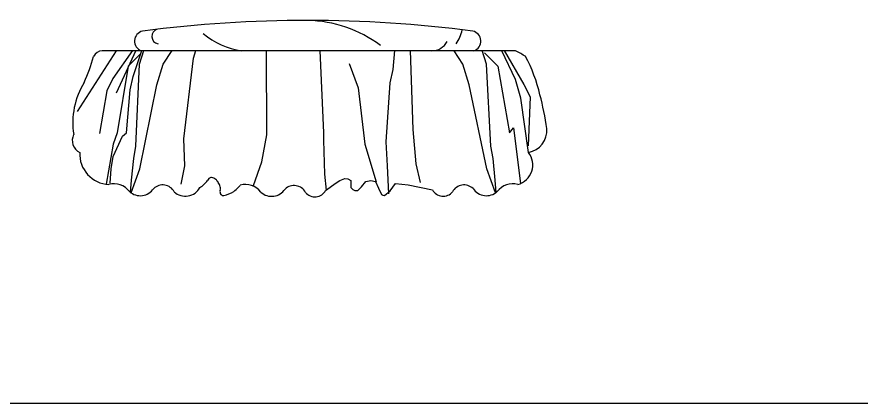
# Model space of a CAD drawing. Header units: millimetres. Extents: x 6388 to 59789, y -18725 to 8137.
# Drawn here: x 38967 to 41991, y -14665 to -13283 of the extents above; entities that cross this region are included whole.
import ezdxf

# ---------------------------------------------------------------- set-up
doc = ezdxf.new("R2010")
doc.units = ezdxf.units.MM
doc.layers.add('www.cad-blocks.net', color=7, linetype='Continuous')

# ---------------------------------------------------------------- blocks, each defined once
blk = doc.blocks.new('A$C20045B73')
for p, q in [((154.5, 522.3), (15.3, 304.7)), ((1585.7, 522.6), (105.2, 522.6)), ((213.1, 524.1), (143.4, 423)), ((225.3, 524.1), (154.5, 371.5)), ((216.2, 430.3), (246.2, 524.1)), ((238.3, 474.5), (253.6, 524.1)), ((322.9, 474.5), (354.9, 524.1)), ((432.1, 496.5), (440, 524.1)), ((694.9, 222), (693.5, 524.1)), ((884.3, 524.1), (898.2, 229.4)), ((1147.1, 456.1), (1153.6, 524.1)), ((1218.4, 240.4), (1209.6, 524.1)), ((1396.9, 474.5), (1365.9, 522.6)), ((1481.6, 474.5), (1466.3, 524.1)), ((1474.2, 514.9), (1522.1, 467.1)), ((1586, 419.8), (1536.8, 522.3)), ((1544.5, 524.1), (1615.5, 401.4)), ((242.1, 511.5), (197.8, 467.1)), ((396.7, 207.3), (432.1, 496.5)), ((197.8, 467.1), (158.7, 229.4)), ((224.9, 181.6), (238.3, 474.5)), ((300.8, 400.9), (322.9, 474.5)), ((989.7, 477.6), (1021.9, 389.9)), ((1136, 408.3), (1147.1, 456.1)), ((1419, 400.9), (1396.9, 474.5)), ((1497.7, 181.6), (1481.6, 474.5)), ((1522.1, 467.1), (1564, 229.4)), ((205.1, 382.5), (216.2, 430.3)), ((143.4, 423), (121.3, 378.9)), ((239.7, 99.8), (300.8, 400.9)), ((1122.7, 196.3), (1136, 408.3)), ((1483, 99.8), (1419, 400.9)), ((1604.4, 353.6), (1586, 419.8)), ((1615.5, 401.4), (1637.6, 357.3)), ((121.3, 378.9), (94.8, 226.7)), ((191.8, 229.4), (205.1, 382.5)), ((1021.9, 389.9), (1045.4, 188.9)), ((1632.2, 158.9), (1604.4, 353.6)), ((1637.6, 357.3), (1630.4, 182.8)), ((1564, 229.4), (1578.7, 246.9)), ((1578.7, 246.9), (1603.7, 47.3)), ((158.7, 229.4), (143.9, 188.9)), ((143.9, 144), (177.1, 217.5)), ((177.1, 217.5), (191.8, 229.4)), ((676.5, 125.6), (694.9, 222)), ((898.2, 229.4), (898.2, 202.8)), ((1229.5, 118.2), (1218.4, 240.4)), ((143.9, 188.9), (118.7, 44.8)), ((217.6, 136.6), (224.9, 181.6)), ((400.4, 110.9), (396.7, 207.3)), ((898.2, 202.8), (901.8, 81.5)), ((1045.4, 188.9), (1086.4, 53.3)), ((1126.4, 110.9), (1122.7, 196.3)), ((1505.1, 136.6), (1497.7, 181.6)), ((136.6, 99.8), (143.9, 144)), ((210.2, 59.4), (217.6, 136.6)), ((647, 41), (676.5, 125.6)), ((1512.4, 59.4), (1505.1, 136.6)), ((132.9, 48.4), (136.6, 99.8)), ((208.5, 14.2), (239.7, 99.8)), ((388.2, 45.7), (400.4, 110.9)), ((1132, 10.2), (1126.4, 110.9)), ((1245.3, 51.1), (1229.5, 118.2)), ((1514.1, 14.2), (1483, 99.8)), ((901.8, 81.5), (907.6, 24.2)), ((956.5, 58), (967.7, 63)), ((967.7, 63), (974.3, 65.1)), ((974.3, 65.1), (985.3, 64.7)), ((985.3, 64.7), (995.6, 58)), ((206.2, 15.8), (210.2, 59.4)), ((905.2, 22.8), (943.3, 49.9)), ((943.3, 49.9), (956.5, 58)), ((995.6, 58), (995.9, 45.9)), ((995.9, 45.9), (995.6, 33.2)), ((995.6, 33.2), (1003.2, 25.6)), ((1020.4, 22.5), (1034.1, 35.6)), ((1034.1, 35.6), (1048.9, 54.5)), ((1048.9, 54.5), (1067.4, 58.5)), ((1067.4, 58.5), (1084.4, 54.5)), ((1084.4, 54.5), (1095, 31.4)), ((1095, 31.4), (1105.7, 8.3)), ((1136, 21.5), (1155.4, 47.4)), ((1155.4, 47.4), (1201, 42.6)), ((1201, 42.6), (1287.9, 25)), ((1516.4, 15.8), (1512.4, 59.4)), ((1003.2, 25.6), (1009.8, 22.5)), ((1009.8, 22.5), (1013.7, 22.1)), ((1013.7, 22.1), (1020.4, 22.5)), ((1105.7, 8.3), (1110.6, 6.3)), ((1110.6, 6.3), (1116.3, 4.8)), ((1116.3, 4.8), (1136, 21.5))]:
    blk.add_line(p, q)
for centre, radius, start, end in [((841, -3970.1), 4601.2, 82.6149, 97.3851), ((832.8, 184.6), 446.6, 53.0467, 88.9487), ((257.2, 557.2), 36.5, 102.1167, 251.6035), ((309, 573.8), 26.6, 104.7049, 260.7588), ((644.8, 797.8), 278.2, 230.2372, 261.7107), ((1282.2, 615.4), 113.2, 323.1828, 351.0322), ((1424.8, 557.2), 36.5, 288.3965, 77.8833), ((1286.1, 583.8), 61.2, 269.679, 332.6264), ((105.2, 488), 34.6, 90.0899, 155.749), ((1231.6, -153.6), 763.3, 59.2246, 62.3621), ((-562.2, 678.9), 660, 335.8944, 344.4688), ((1114.2, 234.3), 574, 13.1984, 27.8609), ((276.8, 264.4), 277.4, 148.5027, 188.6707), ((692.1, 105.4), 1014.9, 7.8518, 14.8406), ((1618.4, 237), 79.3, 280.049, 5.0843), ((44.3, 201.4), 46.9, 153.1022, 244.7941), ((133.6, 153.2), 109.4, 176.985, 267.3162), ((1574.5, 114.2), 73, 285.5927, 37.7348), ((516.6, 37.7), 40.4, 136.799, 149.8173), ((495, 57.9), 10.9, 81.878, 136.799), ((492.2, 38.2), 30.8, 50.0773, 81.878), ((489.7, 35.2), 34.7, 33.7168, 50.0773), ((147.4, -22.7), 69.2, 36.6754, 105.7915), ((321.4, -4.4), 46.9, 28.2187, 133.2792), ((402.7, 61), 58.8, 227.1965, 332.2932), ((428.2, 86), 58.7, 296.8941, 314.4523), ((-38.3, 561.6), 724.9, 314.4523, 314.9709), ((330, 192.9), 203.8, 314.9709, 315.949), ((450.9, 75.9), 35.6, 315.949, 329.8173), ((444.2, 4.8), 89.5, 23.5428, 33.7168), ((501.8, 29.9), 26.6, 343.6974, 23.5428), ((537.3, 82.2), 73.8, 301.5385, 318.3377), ((536.9, 82.5), 74.3, 318.3377, 326.7067), ((617.9, -24.9), 69.2, 36.6754, 105.7915), ((791.9, -6.6), 46.9, 28.2187, 133.2792), ((1401.2, -4.4), 46.9, 46.7208, 151.7813), ((1575.3, -22.7), 69.2, 74.2085, 143.3246), ((241.3, 61.2), 57.3, 227.995, 326.7623), ((542.6, 18), 15.9, 163.6974, 216.058), ((538, 14.6), 10.2, 216.058, 282.9819), ((513.5, 121), 119.4, 282.9819, 301.5385), ((711.8, 59), 57.3, 227.995, 326.7623), ((866.9, 43.3), 43.5, 219.4694, 331.9403), ((1326.3, 45.5), 43.5, 208.0597, 320.5306), ((1481.4, 61.2), 57.3, 213.2377, 312.005)]:
    blk.add_arc(centre, radius, start, end)
blk = doc.blocks.new('FORMAT')
at = {"color": 155, "true_color": 0x546d8e}
blk.add_line((10116.5, -14664.9), (59789.4, -14664.9), dxfattribs=at)

msp = doc.modelspace()

# ---------------------------------------------------------------- block references
msp.add_blockref('A$C20045B73', (39167.6, -13926.6))
at = {"layer": 'www.cad-blocks.net'}
msp.add_blockref('FORMAT', (0, 0), dxfattribs=at)

doc.saveas('drawing.dxf')
